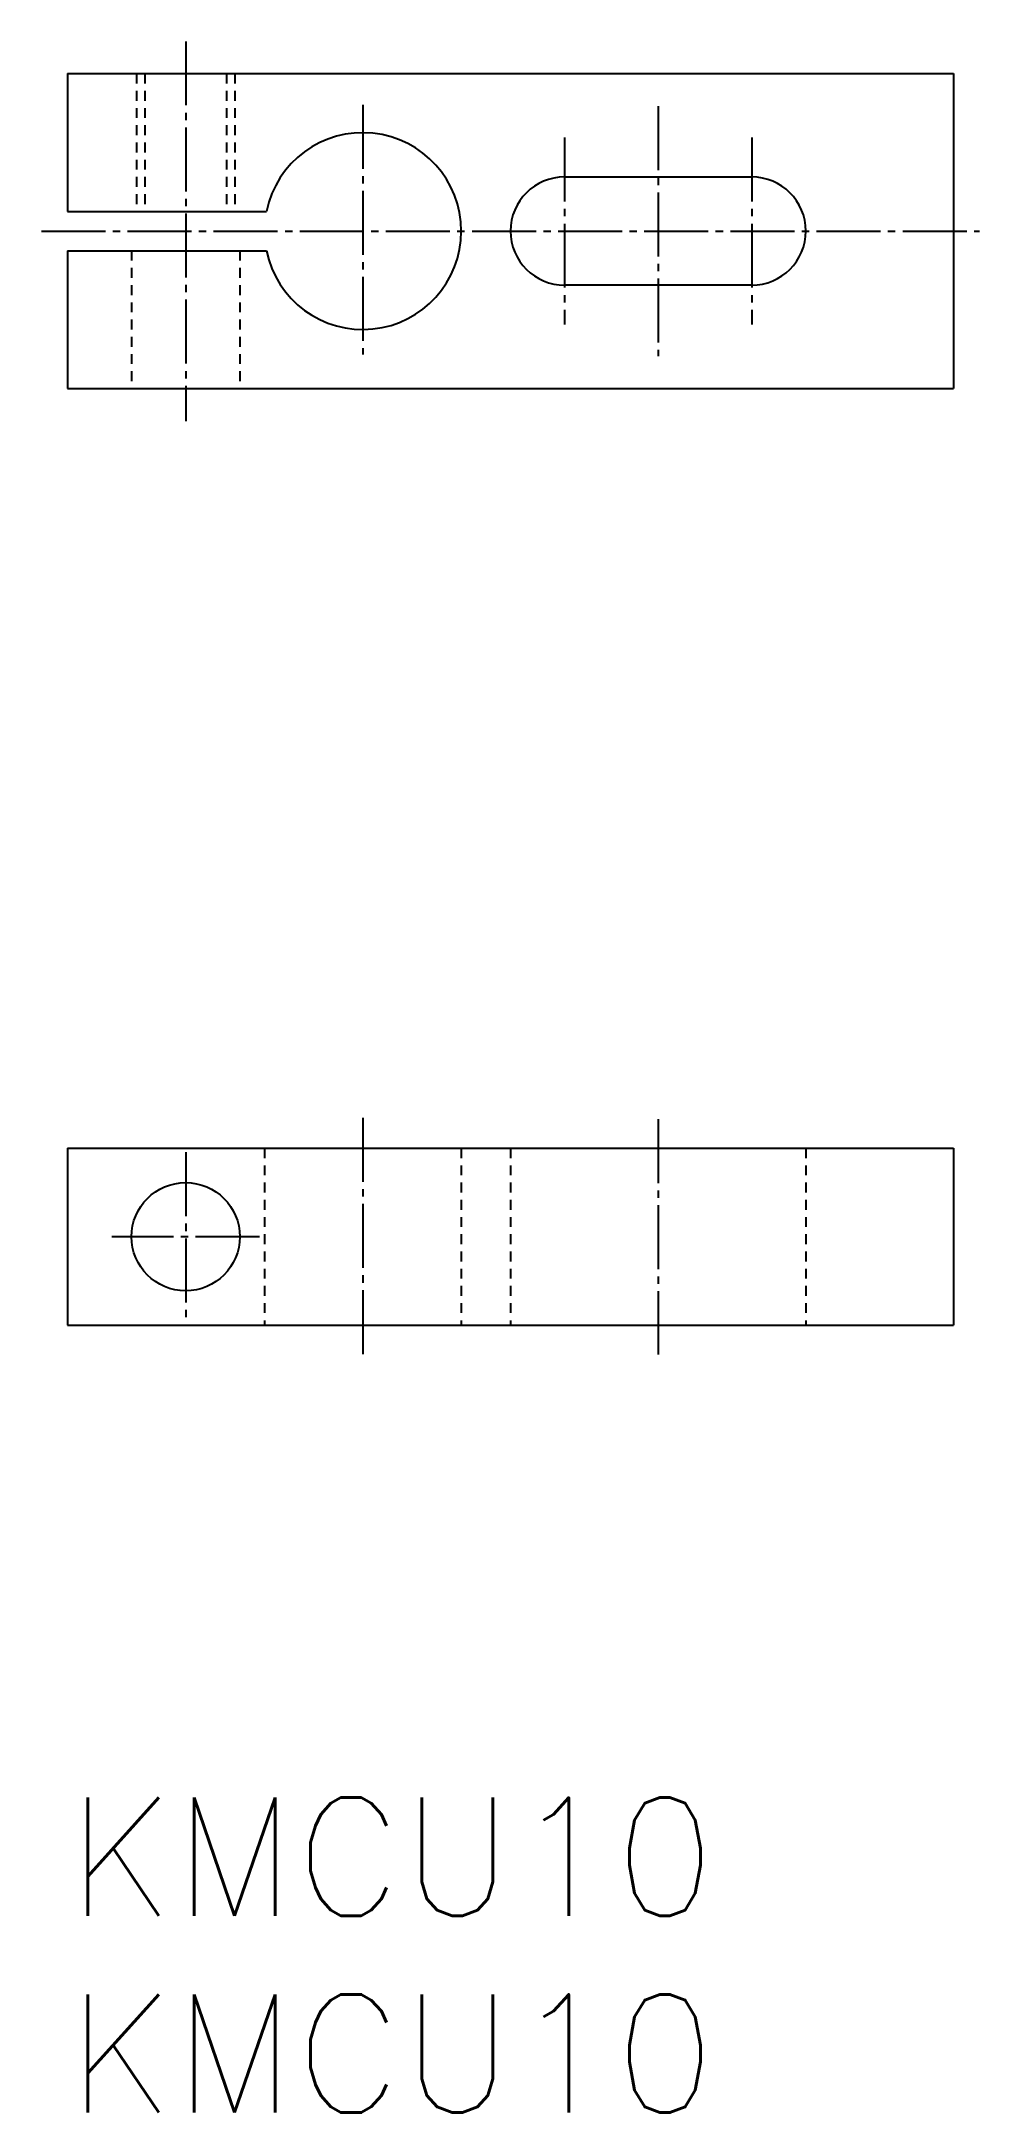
# Model space of a CAD drawing. Extents: x -749 to -702, y -2548 to -2443.
import ezdxf

# ---------------------------------------------------------------- set-up
doc = ezdxf.new("R2010")
doc.units = 0
doc.header["$LTSCALE"] = 0.25
doc.linetypes.add('CENTER', pattern=[17.5, 13, -1.5, 1.5, -1.5])
doc.linetypes.add('DASHED', pattern=[3.5, 2, -1.5])
doc.layers.get('0').update_dxf_attribs({"linetype": 'CONTINUOUS'})
doc.layers.add('CENTER', color=1, linetype='CENTER')
doc.styles.get("Standard").update_dxf_attribs({"font": 'txt', "bigfont": 'BIGFONT'})

msp = doc.modelspace()

# ---------------------------------------------------------------- linework, layer by layer
at = {"color": 7, "linetype": 'CONTINUOUS'}
for p, q in [((-748.07, -2444.31), (-703.07, -2444.31)), ((-748.07, -2444.31), (-748.07, -2451.31)), ((-703.07, -2444.31), (-703.07, -2460.31)), ((-722.82, -2449.56), (-713.32, -2449.56)), ((-748.07, -2451.31), (-737.97, -2451.31)), ((-748.07, -2453.31), (-737.97, -2453.31)), ((-748.07, -2453.31), (-748.07, -2460.31)), ((-713.32, -2455.06), (-722.82, -2455.06)), ((-748.07, -2460.31), (-703.07, -2460.31)), ((-748.07, -2498.91), (-703.07, -2498.91)), ((-748.07, -2498.91), (-748.07, -2507.91)), ((-703.07, -2498.91), (-703.07, -2507.91)), ((-703.07, -2501.23), (-703.07, -2501.23)), ((-703.07, -2503.04), (-703.07, -2503.04)), ((-748.07, -2507.91), (-703.07, -2507.91))]:
    msp.add_line(p, q, dxfattribs=at)
at = {"color": 3, "linetype": 'DASHED'}
for p, q in [((-744.57, -2444.31), (-744.57, -2451.31)), ((-744.14, -2444.31), (-744.14, -2451.31)), ((-740, -2444.31), (-740, -2451.31)), ((-739.57, -2444.31), (-739.57, -2451.31)), ((-744.82, -2453.31), (-744.82, -2460.31)), ((-739.32, -2453.31), (-739.32, -2460.31)), ((-738.07, -2498.91), (-738.07, -2507.91)), ((-728.07, -2498.91), (-728.07, -2507.91)), ((-725.57, -2498.91), (-725.57, -2507.91)), ((-710.57, -2498.91), (-710.57, -2507.91))]:
    msp.add_line(p, q, dxfattribs=at)
at = {"color": 7, "linetype": 'CONTINUOUS'}
msp.add_circle((-742.07, -2503.41), 2.75, dxfattribs=at)
for centre, radius, start, end in [((-733.07, -2452.31), 5, 191.537, 168.463), ((-722.82, -2452.31), 2.75, 90, 270), ((-713.32, -2452.31), 2.75, 270, 90)]:
    msp.add_arc(centre, radius, start, end, dxfattribs=at)
at = {"layer": 'CENTER', "color": 1, "linetype": 'CENTER'}
for p, q in [((-742.07, -2442.67), (-742.07, -2461.97)), ((-733.07, -2445.89), (-733.07, -2458.58)), ((-718.07, -2445.97), (-718.07, -2458.66)), ((-722.82, -2447.56), (-722.82, -2457.06)), ((-713.32, -2447.56), (-713.32, -2457.06)), ((-749.4, -2452.31), (-701.75, -2452.31)), ((-733.07, -2497.37), (-733.07, -2509.39)), ((-718.07, -2497.43), (-718.07, -2509.39)), ((-742.07, -2499.12), (-742.07, -2507.7)), ((-738.32, -2503.41), (-745.82, -2503.41))]:
    msp.add_line(p, q, dxfattribs=at)

# ---------------------------------------------------------------- texts
at = {"color": 7, "linetype": 'CONTINUOUS'}
for p in [(-748.07, -2537.91), (-748.07, -2547.91)]:
    msp.add_text('KMCU10', height=6, dxfattribs=at).set_placement(p)

doc.saveas('drawing.dxf')
